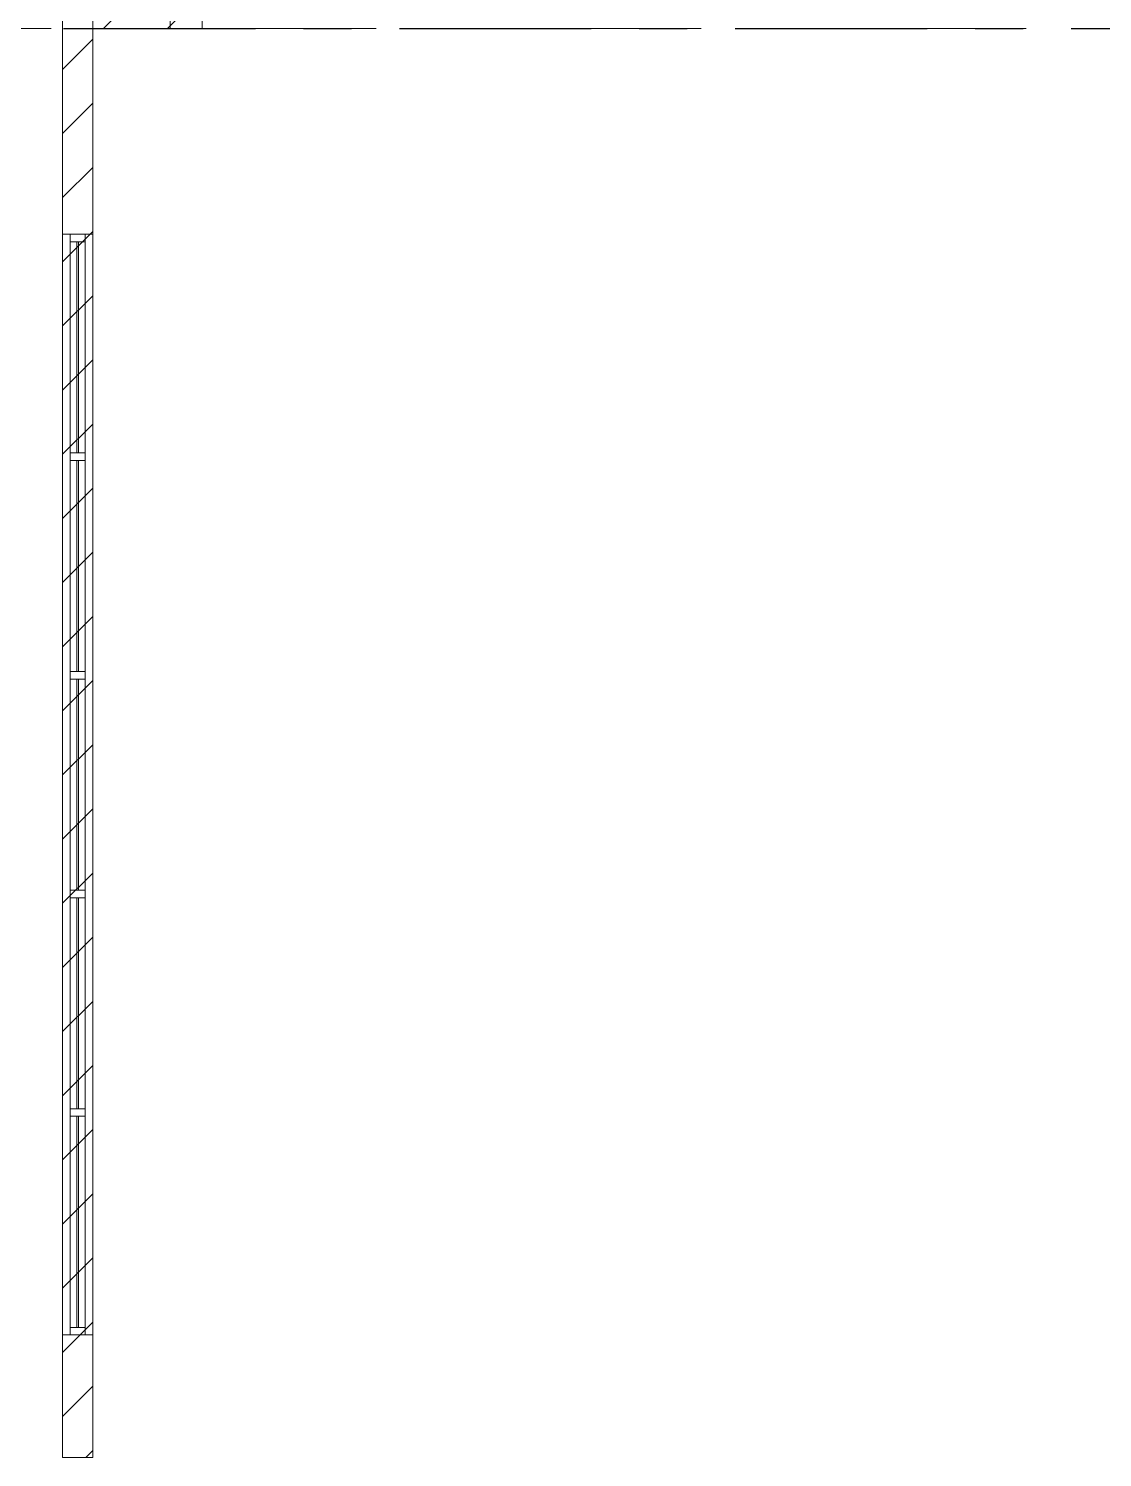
# Model space of a CAD drawing. Header units: millimetres. Extents: x -4000 to 187956, y -58990 to 162485.
# Drawn here: x 105625 to 112730, y 36000 to 45450 of the extents above; entities that cross this region are included whole.
import ezdxf

# ---------------------------------------------------------------- set-up
doc = ezdxf.new("R2010")
doc.units = ezdxf.units.MM
doc.linetypes.add('Grid Line', pattern=[2222.5, 1270, -317.5, 317.5, -317.5])
doc.linetypes.add('Grid Line 12_5mm', pattern=[2150, 1250, -300, 300, -300])
for name, color, linetype, lineweight in [('A-GLAZ-CURT', 52, 'Continuous', 9), ('A-GLAZ-CWMG', 51, 'Continuous', 9), ('A-WALL', 113, 'Continuous', 13), ('A-WALL-PATT', 111, 'Continuous', 13), ('S-GRID', 1, 'Continuous', 30)]:
    doc.layers.add(name, color=color, linetype=linetype, lineweight=lineweight)
pattern_1 = [(45, (0, 0), (-212.132, 212.132), [])]

# ---------------------------------------------------------------- blocks, each defined once
blk = doc.blocks.new('System Panel - System Panel1-380619-FFS - TANG 1')
at = {"layer": 'A-GLAZ-CURT', "color": 253}
for p, q in [((-698, 5), (698, 5)), ((698, -5), (-698, -5))]:
    blk.add_line(p, q, dxfattribs=at)
at = {"layer": 'A-GLAZ-CURT', "color": 254}
for p, q in [((698, 5), (-698, 5)), ((-698, -5), (-698, 5)), ((-698, 5), (-698, -5)), ((698, 5), (698, -5)), ((698, 5), (698, -5)), ((-698, -5), (698, -5))]:
    blk.add_line(p, q, dxfattribs=at)
blk = doc.blocks.new('Rectangular Mullion - 50 x 100-357744-FFS - TANG 1')
at = {"layer": 'A-GLAZ-CWMG', "color": 252}
for p, q in [((105900.2, 58256.2), (106000.2, 58256.2)), ((105900.2, 56860.2), (105900.2, 58256.2)), ((106000.2, 58256.2), (106000.2, 56860.2)), ((106000.2, 56860.2), (105900.2, 56860.2))]:
    blk.add_line(p, q, dxfattribs=at)
at = {"layer": 'A-GLAZ-CWMG', "color": 254}
for p, q in [((106000.2, 58256.2), (105900.2, 58256.2)), ((105900.2, 56860.2), (106000.2, 56860.2))]:
    blk.add_line(p, q, dxfattribs=at)
at = {"layer": 'A-GLAZ-CWMG', "color": 253}
for p, q in [((105900.2, 58256.2), (105900.2, 56860.2)), ((106000.2, 58256.2), (106000.2, 56860.2))]:
    blk.add_line(p, q, dxfattribs=at)
blk = doc.blocks.new('Rectangular Mullion - 50 x 100-357745-FFS - TANG 1')
at = {"layer": 'A-GLAZ-CWMG', "color": 254}
for p, q in [((105900.2, 64040.2), (105945.2, 64040.2)), ((105945.2, 64040.2), (105900.2, 64040.2)), ((105900.2, 64040.2), (105900.2, 62644.2)), ((105945.2, 64040.2), (105955.2, 64040.2)), ((105955.2, 64040.2), (106000.2, 64040.2)), ((106000.2, 64040.2), (105955.2, 64040.2)), ((106000.2, 62644.2), (106000.2, 64040.2)), ((105900.2, 62644.2), (105945.2, 62644.2)), ((105945.2, 62644.2), (105900.2, 62644.2)), ((105955.2, 62644.2), (105945.2, 62644.2)), ((105955.2, 62644.2), (106000.2, 62644.2)), ((106000.2, 62644.2), (105955.2, 62644.2))]:
    blk.add_line(p, q, dxfattribs=at)
at = {"layer": 'A-GLAZ-CWMG', "color": 253}
for p, q in [((105900.2, 62644.2), (105900.2, 64040.2)), ((106000.2, 62644.2), (106000.2, 64040.2))]:
    blk.add_line(p, q, dxfattribs=at)
at = {"layer": 'A-GLAZ-CWMG', "color": 90}
for p, q in [((105955.2, 64040.2), (105945.2, 64040.2)), ((105945.2, 62644.2), (105955.2, 62644.2))]:
    blk.add_line(p, q, dxfattribs=at)
blk = doc.blocks.new('Rectangular Mullion - 50 x 100-357742-FFS - TANG 1')
at = {"layer": 'A-GLAZ-CWMG', "color": 253}
for p, q in [((0, 50), (-50, 50)), ((0, -50), (0, 50)), ((-50, -50), (0, -50))]:
    blk.add_line(p, q, dxfattribs=at)
at = {"layer": 'A-GLAZ-CWMG', "color": 254}
for p, q in [((-50, 50), (-50, 5)), ((-50, -5), (-50, -50))]:
    blk.add_line(p, q, dxfattribs=at)
at = {"layer": 'A-GLAZ-CWMG', "color": 252}
for p, q in [((-50, -50), (-50, 50)), ((-50, 50), (0, 50)), ((0, 50), (0, -50)), ((0, -50), (-50, -50))]:
    blk.add_line(p, q, dxfattribs=at)
at = {"layer": 'A-GLAZ-CWMG', "color": 90}
blk.add_line((-50, 5), (-50, -5), dxfattribs=at)
blk = doc.blocks.new('Rectangular Mullion - 50 x 100-357743-FFS - TANG 1')
at = {"layer": 'A-GLAZ-CWMG', "color": 252}
for p, q in [((0, 50), (-50, 50)), ((-50, 50), (-50, -50)), ((0, -50), (0, 50)), ((-50, -50), (0, -50))]:
    blk.add_line(p, q, dxfattribs=at)
at = {"layer": 'A-GLAZ-CWMG', "color": 254}
for p, q in [((-50, 5), (-50, 50)), ((-50, -50), (-50, -5))]:
    blk.add_line(p, q, dxfattribs=at)
at = {"layer": 'A-GLAZ-CWMG', "color": 253}
for p, q in [((-50, 50), (0, 50)), ((0, 50), (0, -50)), ((0, -50), (-50, -50))]:
    blk.add_line(p, q, dxfattribs=at)
at = {"layer": 'A-GLAZ-CWMG', "color": 90}
blk.add_line((-50, -5), (-50, 5), dxfattribs=at)
blk = doc.blocks.new('Rectangular Mullion - 50 x 100-357739-FFS - TANG 1')
at = {"layer": 'A-GLAZ-CWMG', "color": 253}
for p, q in [((25, 50), (-25, 50)), ((-25, -50), (25, -50))]:
    blk.add_line(p, q, dxfattribs=at)
at = {"layer": 'A-GLAZ-CWMG', "color": 254}
for p, q in [((-25, 50), (-25, 5)), ((25, 5), (25, 50)), ((-25, -5), (-25, -50)), ((25, -50), (25, -5))]:
    blk.add_line(p, q, dxfattribs=at)
at = {"layer": 'A-GLAZ-CWMG', "color": 252}
for p, q in [((-25, -50), (-25, 50)), ((-25, 50), (25, 50)), ((25, 50), (25, -50)), ((25, -50), (-25, -50))]:
    blk.add_line(p, q, dxfattribs=at)
at = {"layer": 'A-GLAZ-CWMG', "color": 90}
for p, q in [((-25, 5), (-25, -5)), ((25, -5), (25, 5))]:
    blk.add_line(p, q, dxfattribs=at)
blk = doc.blocks.new('Rectangular Mullion - 50 x 100-V801-FFS - TANG 1')
at = {"layer": 'A-GLAZ-CWMG', "color": 253}
for p, q in [((25, 50), (-25, 50)), ((-25, -50), (25, -50))]:
    blk.add_line(p, q, dxfattribs=at)
at = {"layer": 'A-GLAZ-CWMG', "color": 254}
for p, q in [((-25, 50), (-25, 5)), ((25, 5), (25, 50)), ((-25, -5), (-25, -50)), ((25, -50), (25, -5))]:
    blk.add_line(p, q, dxfattribs=at)
at = {"layer": 'A-GLAZ-CWMG', "color": 252}
for p, q in [((-25, -50), (-25, 50)), ((-25, 50), (25, 50)), ((25, 50), (25, -50)), ((25, -50), (-25, -50))]:
    blk.add_line(p, q, dxfattribs=at)
at = {"layer": 'A-GLAZ-CWMG', "color": 90}
for p, q in [((-25, 5), (-25, -5)), ((25, -5), (25, 5))]:
    blk.add_line(p, q, dxfattribs=at)
blk = doc.blocks.new('Rectangular Mullion - 50 x 100-V802-FFS - TANG 1')
at = {"layer": 'A-GLAZ-CWMG', "color": 253}
for p, q in [((25, 50), (-25, 50)), ((-25, -50), (25, -50))]:
    blk.add_line(p, q, dxfattribs=at)
at = {"layer": 'A-GLAZ-CWMG', "color": 254}
for p, q in [((-25, 50), (-25, 5)), ((25, 5), (25, 50)), ((-25, -5), (-25, -50)), ((25, -50), (25, -5))]:
    blk.add_line(p, q, dxfattribs=at)
at = {"layer": 'A-GLAZ-CWMG', "color": 252}
for p, q in [((-25, -50), (-25, 50)), ((-25, 50), (25, 50)), ((25, 50), (25, -50)), ((25, -50), (-25, -50))]:
    blk.add_line(p, q, dxfattribs=at)
at = {"layer": 'A-GLAZ-CWMG', "color": 90}
for p, q in [((-25, 5), (-25, -5)), ((25, -5), (25, 5))]:
    blk.add_line(p, q, dxfattribs=at)
blk = doc.blocks.new('Walls 3 - Walls 1-597475-FFS - TANG 1')
at = {"layer": 'A-WALL-PATT', "lineweight": 9}
h = blk.add_hatch(dxfattribs=at)
h.set_pattern_fill('FP_12', color=250, style=0, pattern_type=2)
h.set_pattern_definition(pattern_1)
h.paths.add_polyline_path([(106773.1, 45450), (106773.1, 55450), (106561.3, 55450), (106561.3, 45450)])
at = {"layer": 'A-WALL', "color": 50, "lineweight": 15}
for p, q in [((106561.3, 55450), (106561.3, 45450)), ((106773.1, 45450), (106773.1, 55450)), ((106561.3, 45450), (106773.1, 45450))]:
    blk.add_line(p, q, dxfattribs=at)
at = {"layer": 'A-WALL', "color": 53, "lineweight": 15}
for p, q in [((106449.9, 45450), (106561.3, 45450)), ((106561.4, 45450), (106649.9, 45450))]:
    blk.add_line(p, q, dxfattribs=at)
at = {"layer": 'A-WALL', "color": 71, "lineweight": 15}
blk.add_line((106449.9, 45450), (106561.3, 45450), dxfattribs=at)
at = {"layer": 'A-WALL', "color": 35, "lineweight": 15}
blk.add_line((106773.1, 45450), (106649.9, 45450), dxfattribs=at)
blk = doc.blocks.new('CMF2_NHAXUONG_A_rvt-1-FFS - TANG 1')
at = {"layer": 'A-WALL-PATT', "lineweight": 9}
h = blk.add_hatch(dxfattribs=at)
h.set_pattern_fill('FP_12', color=250, style=0, pattern_type=2)
h.set_pattern_definition(pattern_1)
h.paths.add_polyline_path([(105850.1, 36000.1), (106050.1, 36000.1), (106050.1, 45650), (105850.1, 45650), (105850.1, 42801.3)])
h = blk.add_hatch(dxfattribs=at)
h.set_pattern_fill('FP_12', color=250, style=0, pattern_type=2)
h.set_pattern_definition(pattern_1)
h.paths.add_polyline_path([(106561.4, 45450), (106561.4, 45650), (106050.1, 45650), (106050.1, 45450)])
at = {"layer": 'A-WALL', "color": 50, "lineweight": 15}
for p, q in [((105850.1, 45650), (105850.1, 36000.1)), ((106050.1, 45650), (106050.1, 45450)), ((106561.4, 45450), (106561.4, 45650)), ((106050.1, 36000.1), (106050.1, 45450)), ((106050.1, 45450), (106561.4, 45450)), ((105850.1, 36000.1), (106050.1, 36000.1))]:
    blk.add_line(p, q, dxfattribs=at)
at = {"layer": 'A-WALL', "color": 35, "lineweight": 15}
for p, q in [((105850.1, 45650), (105850.1, 44090.1)), ((106050.1, 44090.1), (106050.1, 45450)), ((105850.1, 44090.1), (105850.1, 36810.1)), ((105850.1, 36810.1), (105850.1, 44090.1)), ((105850.1, 44090.1), (105899.9, 44090.1)), ((106050.1, 44090.1), (105850.1, 44090.1)), ((105999.9, 44090.1), (106050.1, 44090.1)), ((106050.1, 44090.1), (106050.1, 36810.1)), ((106050.1, 36810.1), (106050.1, 44090.1)), ((105850.1, 36810.1), (105850.1, 36000.1)), ((106050.1, 36810.1), (105850.1, 36810.1)), ((105899.9, 36810.1), (105850.1, 36810.1)), ((106050.1, 36810.1), (105999.9, 36810.1)), ((106050.1, 36000.1), (106050.1, 36810.1)), ((106050.1, 36000.1), (105850.1, 36000.1))]:
    blk.add_line(p, q, dxfattribs=at)
at = {"layer": 'A-WALL', "color": 53, "lineweight": 15}
for p, q in [((106050.1, 45450), (106450, 45450)), ((105850.1, 44090.1), (105850.1, 36810.1)), ((105899.9, 44090.1), (105999.9, 44090.1)), ((106050.1, 36810.1), (106050.1, 44090.1)), ((105999.9, 36810.1), (105899.9, 36810.1))]:
    blk.add_line(p, q, dxfattribs=at)
at = {"layer": 'A-WALL', "color": 71, "lineweight": 15}
for p, q in [((106454.3, 45450), (106450, 45450)), ((106467.8, 45450), (106454.5, 45450)), ((106490.2, 45450), (106468, 45450)), ((106521.4, 45450), (106490.3, 45450)), ((106561.3, 45450), (106521.5, 45450))]:
    blk.add_line(p, q, dxfattribs=at)
at = {"layer": 'S-GRID', "linetype": 'Grid Line 12_5mm', "lineweight": 9}
blk.add_line((-824.3, 45450), (183641.1, 45450), dxfattribs=at)
at = {"layer": 'A-GLAZ-CURT', "color": 250, "lineweight": 9, "rotation": 270.0000000000001}
for p in [(105949.9, 43342.1), (105949.9, 41896.1), (105949.9, 40450.1), (105949.9, 39004.1), (105949.9, 37558.1)]:
    blk.add_blockref('System Panel - System Panel1-380619-FFS - TANG 1', p, dxfattribs=at)
at = {"layer": 'A-GLAZ-CWMG', "color": 250, "lineweight": 9, "rotation": 90.00000000000007}
blk.add_blockref('Rectangular Mullion - 50 x 100-357743-FFS - TANG 1', (105949.9, 44090.1), dxfattribs=at)
at = {"layer": 'A-GLAZ-CWMG', "color": 250, "lineweight": 9}
for name, p in [('Rectangular Mullion - 50 x 100-357744-FFS - TANG 1', (-0.3, -14216.1)), ('Rectangular Mullion - 50 x 100-357745-FFS - TANG 1', (-0.3, -20000.1)), ('Rectangular Mullion - 50 x 100-357744-FFS - TANG 1', (-0.3, -15662.1)), ('Rectangular Mullion - 50 x 100-357745-FFS - TANG 1', (-0.3, -21446.1)), ('Rectangular Mullion - 50 x 100-357744-FFS - TANG 1', (-0.3, -17108.1)), ('Rectangular Mullion - 50 x 100-357745-FFS - TANG 1', (-0.3, -22892.1)), ('Rectangular Mullion - 50 x 100-357744-FFS - TANG 1', (-0.3, -18554.1)), ('Rectangular Mullion - 50 x 100-357745-FFS - TANG 1', (-0.3, -24338.1)), ('Rectangular Mullion - 50 x 100-357744-FFS - TANG 1', (-0.3, -20000.1)), ('Rectangular Mullion - 50 x 100-357745-FFS - TANG 1', (-0.3, -25784.1))]:
    blk.add_blockref(name, p, dxfattribs=at)
at = {"layer": 'A-GLAZ-CWMG', "color": 250, "lineweight": 9, "extrusion": (0, 0, -1), "rotation": 269.9999999999999}
for name, p in [('Rectangular Mullion - 50 x 100-357739-FFS - TANG 1', (-105949.9, 42619.1)), ('Rectangular Mullion - 50 x 100-V801-FFS - TANG 1', (-105949.9, 41173.1)), ('Rectangular Mullion - 50 x 100-V801-FFS - TANG 1', (-105949.9, 39727.1)), ('Rectangular Mullion - 50 x 100-V802-FFS - TANG 1', (-105949.9, 38281.1)), ('Rectangular Mullion - 50 x 100-357742-FFS - TANG 1', (-105949.9, 36810.1))]:
    blk.add_blockref(name, p, dxfattribs=at)
at = {"layer": 'A-WALL', "color": 250, "lineweight": 9}
blk.add_blockref('Walls 3 - Walls 1-597475-FFS - TANG 1', (0, 0), dxfattribs=at)

msp = doc.modelspace()

# ---------------------------------------------------------------- block references
at = {"lineweight": 5}
msp.add_blockref('CMF2_NHAXUONG_A_rvt-1-FFS - TANG 1', (0, 0), dxfattribs=at)

# ---------------------------------------------------------------- next in the draw order: linework, layer by layer
at = {"layer": 'S-GRID', "linetype": 'Grid Line'}
msp.add_line((-824.3, 45450), (183641.1, 45450), dxfattribs=at)

doc.saveas('drawing.dxf')
